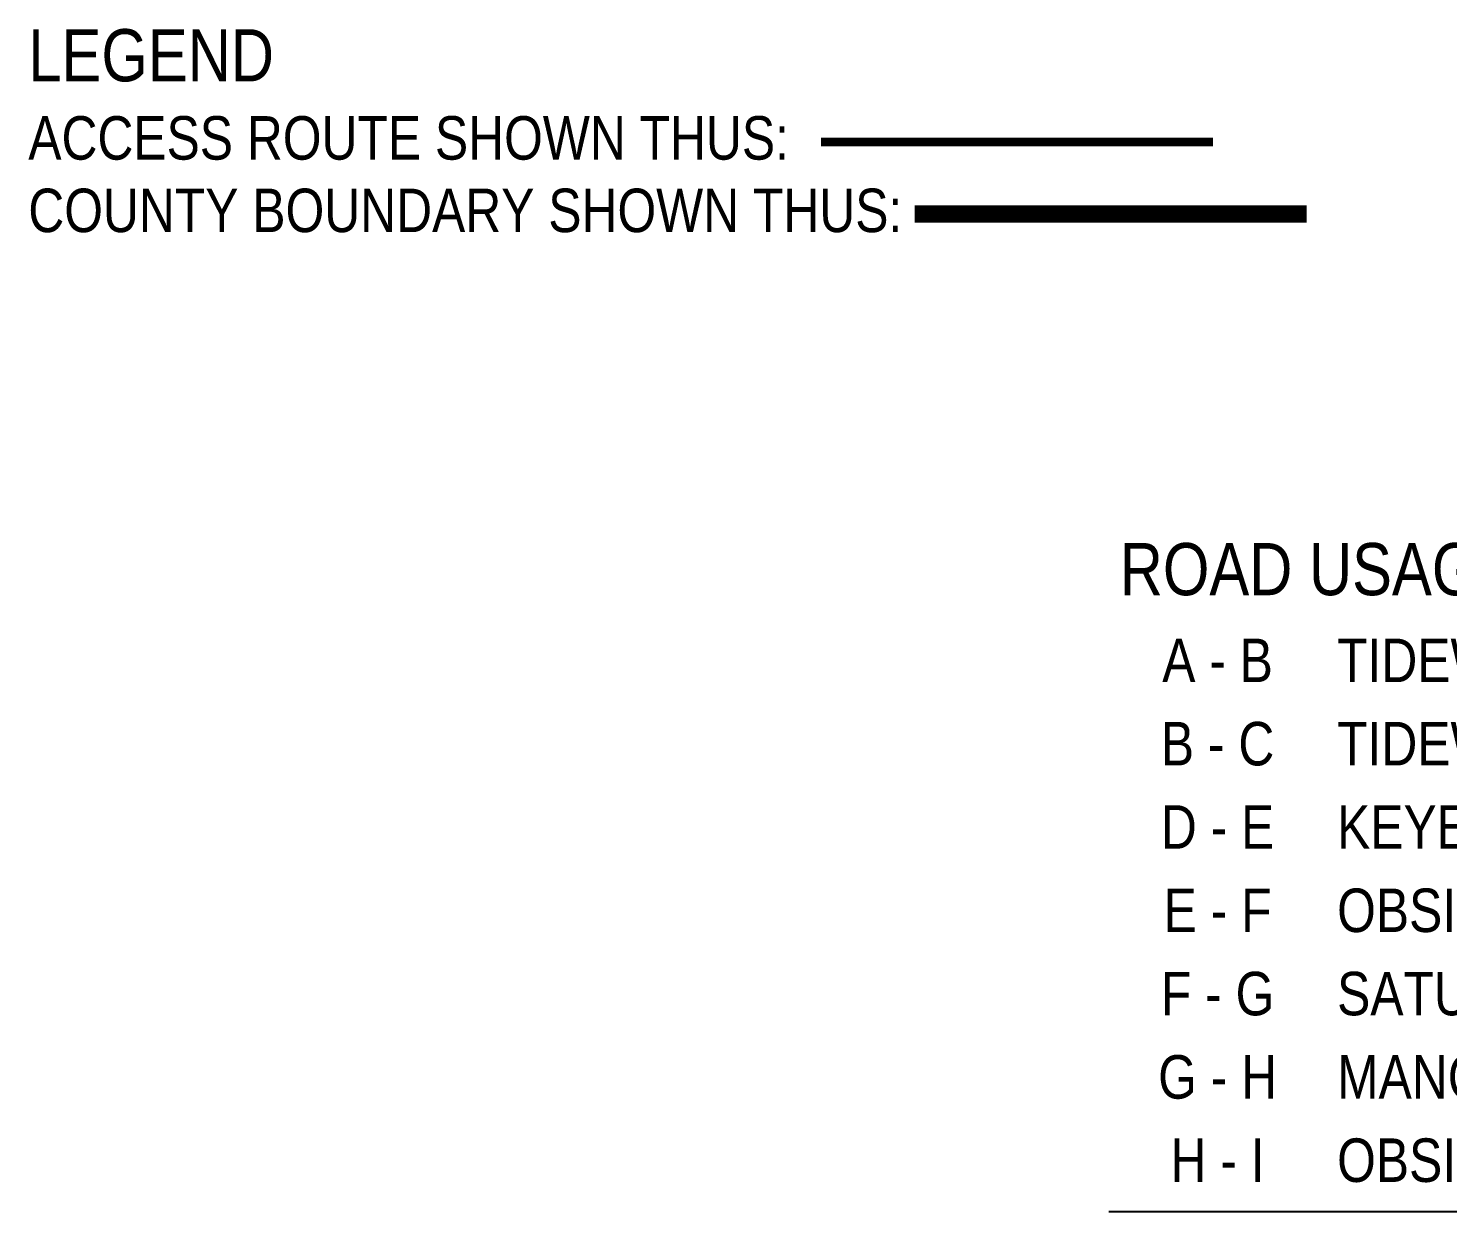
# Model space of a CAD drawing. Extents: x 586081 to 591608, y 5899207 to 5902904.
# Drawn here: x 589356.3 to 589682.5, y 5899428.3 to 5899700.2 of the extents above; entities that cross this region are included whole.
import ezdxf

# ---------------------------------------------------------------- set-up
doc = ezdxf.new("R2010")
doc.units = 0
doc.header["$LTSCALE"] = 5
doc.linetypes.add('BORDER2', pattern=[22.225, 6.35, -3.175, 6.35, -3.175, 0, -3.175])
doc.layers.add('AS-COUNTY', color=7, linetype='BORDER2', lineweight=60, true_color=0xcc33ff)
doc.layers.add('CG-NOTES', color=7, linetype='Continuous')
doc.layers.add('P-PROPOSED', color=10, linetype='Continuous')
doc.styles.add('0', font='ARIALN.TTF')
doc.styles.add('80', font='ARIALN.TTF', dxfattribs={"height": 10})
doc.styles.add('BOLD', font='ARIALNB.TTF')

# ---------------------------------------------------------------- blocks, each defined once
blk = doc.blocks.new('*U367')
at = {"layer": 'AS-COUNTY', "const_width": 4, "flags": 128}
blk.add_lwpolyline([(203.86, -42.49), (294.05, -42.49)], dxfattribs=at)
at = {"layer": 'P-PROPOSED', "color": 90, "const_width": 2, "flags": 128}
blk.add_lwpolyline([(182.34, -25.94), (272.54, -25.94)], dxfattribs=at)
at = {"layer": 'CG-NOTES', "insert": (0, 0), "char_height": 10, "width": 457.2222, "attachment_point": 1, "style": '80'}
blk.add_mtext('{\\H1.2x;\\C14;LEGEND\\H0.83333x;\\C256;\\PACCESS ROUTE SHOWN THUS:\\P}COUNTY BOUNDARY SHOWN THUS:', dxfattribs=at)
blk = doc.blocks.new('*T368')
at = {"layer": 'CG-NOTES', "color": 0, "lineweight": -2, "transparency": 16777216}
blk.add_line((0, -155.95), (474.57, -155.95), dxfattribs=at)
at = {"layer": 'CG-NOTES', "color": 154, "linetype": 'Continuous', "transparency": 16777216, "insert": (2.5, -2.33), "char_height": 11.98924, "width": 469.5786, "attachment_point": 1, "style": 'BOLD'}
blk.add_mtext('{\\fArial Narrow|b0|i0|c0|p34;\\C14;ROAD USAGE\\fArial Narrow|b1|i0|c0|p34;\\H0.99999x; \\fArial Narrow|b0|i0|c0|p34;\\H0.83333x;\\C256;(LAND SEARCH CURRENT AS OF 04/01/24)}', dxfattribs=at)
at = {"layer": 'CG-NOTES', "linetype": 'Continuous', "transparency": 16777216, "char_height": 9.991, "style": '0'}
for s, insert, width, attachment_point in [('A - B', (24.98, -24.29), 44.9597, 2), ('TIDEWATER - LOC 850551 (HIGH GRADE GRAVEL ROAD)', (52.45, -24.29), 369.6683, 1), ('11.0km', (472.08, -24.29), 44.9597, 3), ('B - C', (24.98, -43.43), 44.9597, 2), ('TIDEWATER - LOC 850550 (HIGH GRADE GRAVEL ROAD)', (52.45, -43.43), 369.6683, 1), ('2.4km', (472.08, -43.43), 44.9597, 3), ('D - E', (24.98, -62.57), 44.9597, 2), ('KEYERA - MSL 771217 (HIGH GRADE GRAVEL ROAD)', (52.45, -62.57), 369.6683, 1), ('7.5km', (472.08, -62.57), 44.9597, 3), ('OBSIDIAN - LOC 760840 (HIGH GRADE GRAVEL ROAD)', (52.45, -81.72), 369.6683, 1), ('0.4km', (472.08, -81.72), 44.9597, 3), ('E - F', (24.98, -81.72), 44.9597, 2), ('F - G', (24.98, -100.86), 44.9597, 2), ('SATURN - LOC 140593 (HIGH GRADE GRAVEL ROAD)', (52.45, -100.86), 369.6683, 1), ('0.6km', (472.08, -100.86), 44.9597, 3), ('G - H', (24.98, -120), 44.9597, 2), ('MANCAL - LOC 041134 (HIGH GRADE GRAVEL ROAD)', (52.45, -120), 369.6683, 1), ('0.4km', (472.08, -120), 44.9597, 3), ('H - I', (24.98, -139.14), 44.9597, 2), ('OBSIDIAN- LOC 062401 (HIGH GRADE GRAVEL ROAD)', (52.45, -139.14), 369.6683, 1), ('0.3km', (472.08, -139.14), 44.9597, 3), ('22.6km', (472.08, -158.28), 44.9597, 3)]:
    blk.add_mtext(s, dxfattribs=dict(at, insert=insert, width=width, attachment_point=attachment_point))

msp = doc.modelspace()

# ---------------------------------------------------------------- block references
msp.add_blockref('*T368', (589604.634, 5899584.24))
at = {"layer": 'P-PROPOSED', "color": 90, "linetype": 'Continuous', "xscale": 0.9991034910142819, "yscale": 0.9991034910142819, "zscale": 0.9991034910142819}
msp.add_blockref('*U367', (589356.284, 5899699.982), dxfattribs=at)

doc.saveas('drawing.dxf')
